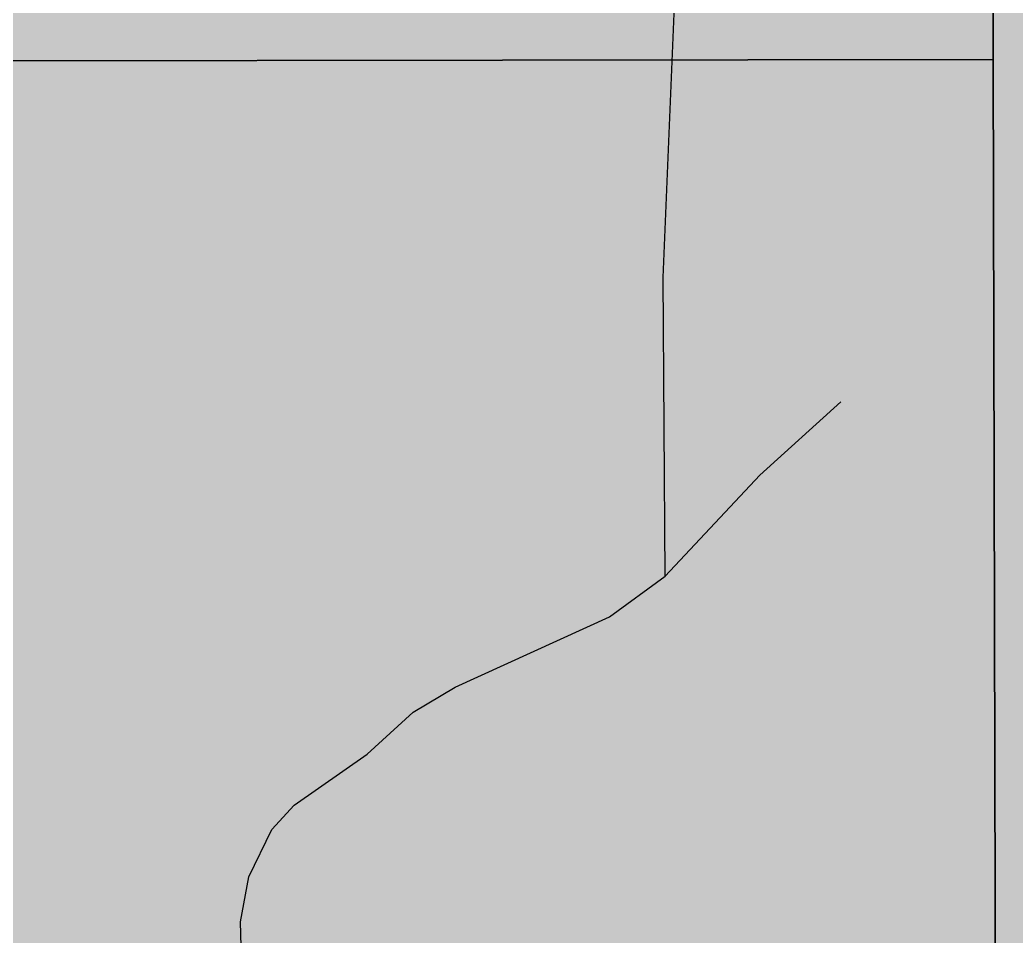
# Model space of a CAD drawing. Extents: x 560272 to 568164, y 6204780 to 6214217.
# Drawn here: x 566184.64 to 566211.76, y 6209943.39 to 6209968.32 of the extents above; entities that cross this region are included whole.
import ezdxf

# ---------------------------------------------------------------- set-up
doc = ezdxf.new("R2010")
doc.units = 0
doc.header["$LTSCALE"] = 5
doc.linetypes.add('DASHED2', pattern=[9.525, 6.35, -3.175])
for name, color, linetype in [('Quarters', 8, 'Continuous'), ('RoadSeg', 57, 'DASHED2'), ('Townships', 57, 'Continuous')]:
    doc.layers.add(name, color=color, linetype=linetype)
doc.layers.add('ROUTE-MAP-BACKGROUND-H', color=7, linetype='Continuous', true_color=0xf0ebff)

msp = doc.modelspace()

# ---------------------------------------------------------------- hatches: boundary and pattern name
at = {"layer": 'ROUTE-MAP-BACKGROUND-H'}
h = msp.add_hatch(color=256, dxfattribs=at)
h.dxf.hatch_style = 1
h.paths.add_polyline_path([(565237.99, 6210345.866), (566535.85, 6210345.729), (566539.103, 6209697.377), (565234.412, 6209697.744)])

# ---------------------------------------------------------------- linework, layer by layer
at = {"layer": 'Quarters', "flags": 128}
for points in [[(566171.058, 6209967.18), (566158.034, 6209967.161), (566158.009, 6209980.541), (566157.984, 6209993.922), (566157.959, 6210007.302), (566157.934, 6210020.683), (566170.953, 6210020.703), (566184.307, 6210020.723), (566197.66, 6210020.744), (566211.013, 6210020.764), (566211.043, 6210007.383), (566211.074, 6209994.001), (566211.104, 6209980.62), (566211.134, 6209967.239), (566197.776, 6209967.22), (566184.417, 6209967.2)], [(566171.162, 6209913.992), (566158.133, 6209913.974), (566158.109, 6209927.02), (566158.084, 6209940.4), (566158.059, 6209953.781), (566158.034, 6209967.161), (566171.058, 6209967.18), (566184.417, 6209967.2), (566197.776, 6209967.22), (566211.134, 6209967.239), (566211.164, 6209953.858), (566211.194, 6209940.477), (566211.225, 6209927.096), (566211.254, 6209914.05), (566197.89, 6209914.031), (566184.526, 6209914.011)]]:
    msp.add_lwpolyline(points, close=True, dxfattribs=at)
at = {"layer": 'RoadSeg', "flags": 128}
for points in [[(566202.206, 6209953.186), (566202.157, 6209961.306), (566202.578, 6209971.514), (566202.415, 6209973.447), (566202.158, 6209973.951), (566201.437, 6209974.564), (566200.15, 6209975.153), (566195.609, 6209977.899), (566194.63, 6209978.915), (566194.02, 6209980.125), (566193.325, 6209982.167), (566192.58, 6209983.246), (566187.512, 6209986.301), (566186.784, 6209986.514), (566186.316, 6209986.39), (566185.092, 6209984.981), (566184.653, 6209984.624), (566184.051, 6209984.469), (566183.418, 6209984.414), (566181.727, 6209984.777), (566179.434, 6209984.953), (566176.888, 6209985.799), (566174.7, 6209986.239), (566173.781, 6209986.921), (566173.065, 6209987.8), (566172.777, 6209988.404), (566172.607, 6209990.038)], [(566202.206, 6209953.186), (566204.786, 6209955.934), (566206.986, 6209957.923)], [(566276.515, 6209825.698), (566275.574, 6209827.013), (566275.049, 6209827.422), (566270.922, 6209829.162), (566269.139, 6209829.96), (566267.454, 6209830.591), (566265.333, 6209831.062), (566254.303, 6209830.168), (566250.09, 6209830.912), (566248.358, 6209830.811), (566246.117, 6209830.153), (566243.432, 6209827.142), (566241.411, 6209825.815), (566236.838, 6209825.034), (566223.865, 6209823.477), (566221.9, 6209823.38), (566216.414, 6209823.648), (566214.727, 6209824.179), (566212.651, 6209825.282), (566210.972, 6209826.245), (566210.147, 6209826.626), (566208.292, 6209827.06), (566206.03, 6209827.135), (566204.874, 6209827.555), (566204.152, 6209828.135), (566202.79, 6209830.056), (566200.986, 6209831.487), (566200.744, 6209832.031), (566200.519, 6209833.134), (566200.304, 6209835.106), (566200.105, 6209835.762), (566199.26, 6209837.615), (566197.384, 6209843.6), (566197.022, 6209845.603), (566197.296, 6209847.86), (566197.644, 6209848.653), (566198.738, 6209850.23), (566200.763, 6209851.79), (566201.082, 6209852.815), (566201.202, 6209853.944), (566201.369, 6209871.943), (566202.723, 6209876.777), (566203.523, 6209878.658), (566203.64, 6209879.588), (566203.284, 6209880.359), (566201.863, 6209882.231), (566201.608, 6209883.086), (566201.673, 6209888.376), (566201.994, 6209889.534), (566204.113, 6209892.59), (566204.403, 6209893.849), (566204.853, 6209901.993), (566204.046, 6209906.933), (566203.534, 6209908.04), (566201.911, 6209910.266), (566200.768, 6209911.419), (566199.826, 6209912.667), (566199.54, 6209913.405), (566199.276, 6209915.307), (566198.068, 6209920.154), (566197.558, 6209923.158), (566196.13, 6209926.945), (566195.92, 6209929.976), (566195.734, 6209930.679), (566193.135, 6209934.088), (566192.175, 6209936.168), (566190.692, 6209942.352), (566190.652, 6209943.783), (566190.874, 6209945.01), (566191.497, 6209946.297), (566192.108, 6209946.951), (566194.097, 6209948.345), (566195.349, 6209949.486), (566196.493, 6209950.164), (566200.688, 6209952.083), (566202.206, 6209953.186)]]:
    msp.add_lwpolyline(points, dxfattribs=at)
at = {"layer": 'Townships', "flags": 128}
for points in [[(566102.846, 6210020.618), (566103.85, 6210020.619), (566130.223, 6210020.65), (566156.931, 6210020.681), (566157.934, 6210020.683), (566184.307, 6210020.723), (566211.013, 6210020.764), (566211.074, 6209994.001), (566211.134, 6209967.239), (566211.194, 6209940.477), (566211.254, 6209914.05), (566211.256, 6209913.046), (566211.316, 6209886.284), (566211.376, 6209859.522), (566211.436, 6209832.76), (566211.495, 6209806.332), (566211.498, 6209805.328)], [(566212.413, 6209697.617), (566211.744, 6209697.615), (566211.742, 6209698.284), (566211.68, 6209725.044), (566211.617, 6209751.804), (566211.557, 6209778.566), (566211.498, 6209805.328), (566211.495, 6209806.332), (566211.436, 6209832.76), (566211.376, 6209859.522), (566211.316, 6209886.284), (566211.256, 6209913.046), (566211.254, 6209914.05), (566211.194, 6209940.477), (566211.134, 6209967.239), (566211.074, 6209994.001), (566211.013, 6210020.764), (566212.017, 6210020.767)]]:
    msp.add_lwpolyline(points, dxfattribs=at)

doc.saveas('drawing.dxf')
